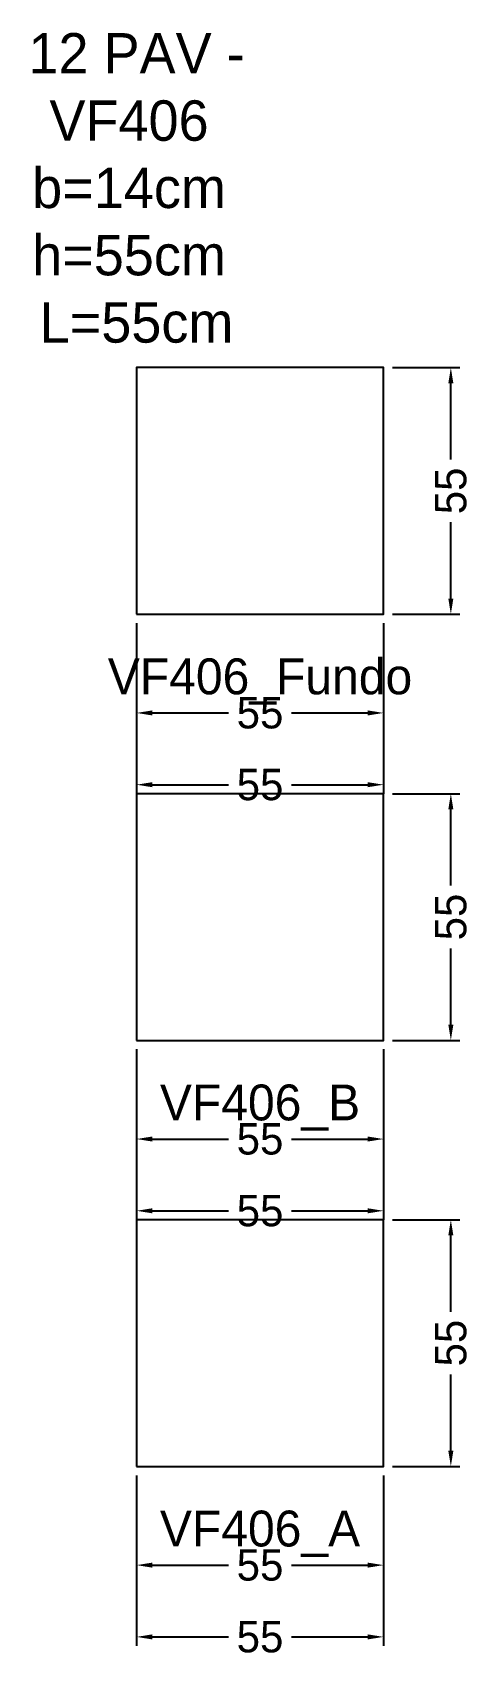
# Model space of a CAD drawing. Header units: metres. Extents: x -23 to 75, y -43 to 320.
import ezdxf

# ---------------------------------------------------------------- set-up
doc = ezdxf.new("R2010")
doc.units = ezdxf.units.M
for name, color, linetype in [('COTA', 3, 'Continuous'), ('NOMENCLATURA', 2, 'Continuous'), ('Paineis', 7, 'Continuous'), ('Texto Secao', 2, 'Continuous')]:
    doc.layers.add(name, color=color, linetype=linetype)
doc.dimstyles.new('COTA_VIG', dxfattribs={"dimtxt": 7, "dimasz": 3.5, "dimexe": 2, "dimexo": 2, "dimgap": 1.5, "dimtad": 1, "dimdec": 1, "dimcen": 2.5, "dimclrd": 3, "dimclre": 3, "dimclrt": 3, "dimazin": 3, "dimtfac": 1, "dimtmove": 0, "dimatfit": 3})

# ---------------------------------------------------------------- blocks, each defined once
blk = doc.blocks.new('_CLOSEDFILLED')
at = {"color": 0, "linetype": 'BYBLOCK'}
blk.add_solid([(-1, 0.16), (0, 0), (-1, -0.16)], dxfattribs=at)
blk = doc.blocks.new('*D1')
at = {"color": 3}
for p, q in [((0, -2), (0, -24)), ((55, -2), (55, -24)), ((3.5, -22), (20.5, -22)), ((34.5, -22), (51.5, -22))]:
    blk.add_line(p, q, dxfattribs=at)
at = {"layer": 'Defpoints'}
for p in [(0, 0), (55, 0), (0, -22)]:
    blk.add_point(p, dxfattribs=at)
at = {"layer": 'COTA', "color": 3, "xscale": 3.5, "yscale": 3.5, "rotation": 180}
blk.add_blockref('_CLOSEDFILLED', (0, -22), dxfattribs=at)
at = {"layer": 'COTA', "color": 3, "xscale": 3.5, "yscale": 3.5}
blk.add_blockref('_CLOSEDFILLED', (55, -22), dxfattribs=at)
at = {"layer": 'COTA', "color": 3, "insert": (27.5, -22), "char_height": 7, "attachment_point": 5}
blk.add_mtext('55', dxfattribs=at)
blk = doc.blocks.new('*D2')
at = {"color": 3}
for p, q in [((0, -2), (0, -40)), ((55, -2), (55, -40)), ((3.5, -38), (20.5, -38)), ((34.5, -38), (51.5, -38))]:
    blk.add_line(p, q, dxfattribs=at)
at = {"layer": 'Defpoints'}
for p in [(0, 0), (55, 0), (0, -38)]:
    blk.add_point(p, dxfattribs=at)
at = {"layer": 'COTA', "color": 3, "xscale": 3.5, "yscale": 3.5, "rotation": 180}
blk.add_blockref('_CLOSEDFILLED', (0, -38), dxfattribs=at)
at = {"layer": 'COTA', "color": 3, "xscale": 3.5, "yscale": 3.5}
blk.add_blockref('_CLOSEDFILLED', (55, -38), dxfattribs=at)
at = {"layer": 'COTA', "color": 3, "insert": (27.5, -38), "char_height": 7, "attachment_point": 5}
blk.add_mtext('55', dxfattribs=at)
blk = doc.blocks.new('*D3')
at = {"color": 3}
for p, q in [((57, 55), (72, 55)), ((70, 34.5), (70, 51.5)), ((70, 3.5), (70, 20.5)), ((57, 0), (72, 0))]:
    blk.add_line(p, q, dxfattribs=at)
at = {"layer": 'Defpoints'}
for p in [(55, 55), (55, 0), (70, 0)]:
    blk.add_point(p, dxfattribs=at)
at = {"layer": 'COTA', "color": 3, "xscale": 3.5, "yscale": 3.5}
for p, rotation in [((70, 55), 90), ((70, 0), 270)]:
    blk.add_blockref('_CLOSEDFILLED', p, dxfattribs=dict(at, rotation=rotation))
at = {"layer": 'COTA', "color": 3, "insert": (70, 27.5), "char_height": 7, "attachment_point": 5, "rotation": 90}
blk.add_mtext('55', dxfattribs=at)
blk = doc.blocks.new('*D4')
at = {"color": 3}
for p, q in [((0, 93), (0, 71)), ((55, 93), (55, 71)), ((3.5, 73), (20.5, 73)), ((34.5, 73), (51.5, 73))]:
    blk.add_line(p, q, dxfattribs=at)
at = {"layer": 'Defpoints'}
for p in [(0, 95), (55, 95), (0, 73)]:
    blk.add_point(p, dxfattribs=at)
at = {"layer": 'COTA', "color": 3, "xscale": 3.5, "yscale": 3.5, "rotation": 180}
blk.add_blockref('_CLOSEDFILLED', (0, 73), dxfattribs=at)
at = {"layer": 'COTA', "color": 3, "xscale": 3.5, "yscale": 3.5}
blk.add_blockref('_CLOSEDFILLED', (55, 73), dxfattribs=at)
at = {"layer": 'COTA', "color": 3, "insert": (27.5, 73), "char_height": 7, "attachment_point": 5}
blk.add_mtext('55', dxfattribs=at)
blk = doc.blocks.new('*D5')
at = {"color": 3}
for p, q in [((0, 93), (0, 55)), ((55, 93), (55, 55)), ((3.5, 57), (20.5, 57)), ((34.5, 57), (51.5, 57))]:
    blk.add_line(p, q, dxfattribs=at)
at = {"layer": 'Defpoints'}
for p in [(0, 95), (55, 95), (0, 57)]:
    blk.add_point(p, dxfattribs=at)
at = {"layer": 'COTA', "color": 3, "xscale": 3.5, "yscale": 3.5, "rotation": 180}
blk.add_blockref('_CLOSEDFILLED', (0, 57), dxfattribs=at)
at = {"layer": 'COTA', "color": 3, "xscale": 3.5, "yscale": 3.5}
blk.add_blockref('_CLOSEDFILLED', (55, 57), dxfattribs=at)
at = {"layer": 'COTA', "color": 3, "insert": (27.5, 57), "char_height": 7, "attachment_point": 5}
blk.add_mtext('55', dxfattribs=at)
blk = doc.blocks.new('*D6')
at = {"color": 3}
for p, q in [((57, 150), (72, 150)), ((70, 129.5), (70, 146.5)), ((70, 98.5), (70, 115.5)), ((57, 95), (72, 95))]:
    blk.add_line(p, q, dxfattribs=at)
at = {"layer": 'Defpoints'}
for p in [(55, 150), (55, 95), (70, 95)]:
    blk.add_point(p, dxfattribs=at)
at = {"layer": 'COTA', "color": 3, "xscale": 3.5, "yscale": 3.5}
for p, rotation in [((70, 150), 90), ((70, 95), 270)]:
    blk.add_blockref('_CLOSEDFILLED', p, dxfattribs=dict(at, rotation=rotation))
at = {"layer": 'COTA', "color": 3, "insert": (70, 122.5), "char_height": 7, "attachment_point": 5, "rotation": 90}
blk.add_mtext('55', dxfattribs=at)
blk = doc.blocks.new('*D7')
at = {"color": 3}
for p, q in [((0, 188), (0, 166)), ((55, 188), (55, 166)), ((3.5, 168), (20.5, 168)), ((34.5, 168), (51.5, 168))]:
    blk.add_line(p, q, dxfattribs=at)
at = {"layer": 'Defpoints'}
for p in [(0, 190), (55, 190), (0, 168)]:
    blk.add_point(p, dxfattribs=at)
at = {"layer": 'COTA', "color": 3, "xscale": 3.5, "yscale": 3.5, "rotation": 180}
blk.add_blockref('_CLOSEDFILLED', (0, 168), dxfattribs=at)
at = {"layer": 'COTA', "color": 3, "xscale": 3.5, "yscale": 3.5}
blk.add_blockref('_CLOSEDFILLED', (55, 168), dxfattribs=at)
at = {"layer": 'COTA', "color": 3, "insert": (27.5, 168), "char_height": 7, "attachment_point": 5}
blk.add_mtext('55', dxfattribs=at)
blk = doc.blocks.new('*D8')
at = {"color": 3}
for p, q in [((0, 188), (0, 150)), ((55, 188), (55, 150)), ((3.5, 152), (20.5, 152)), ((34.5, 152), (51.5, 152))]:
    blk.add_line(p, q, dxfattribs=at)
at = {"layer": 'Defpoints'}
for p in [(0, 190), (55, 190), (0, 152)]:
    blk.add_point(p, dxfattribs=at)
at = {"layer": 'COTA', "color": 3, "xscale": 3.5, "yscale": 3.5, "rotation": 180}
blk.add_blockref('_CLOSEDFILLED', (0, 152), dxfattribs=at)
at = {"layer": 'COTA', "color": 3, "xscale": 3.5, "yscale": 3.5}
blk.add_blockref('_CLOSEDFILLED', (55, 152), dxfattribs=at)
at = {"layer": 'COTA', "color": 3, "insert": (27.5, 152), "char_height": 7, "attachment_point": 5}
blk.add_mtext('55', dxfattribs=at)
blk = doc.blocks.new('*D9')
at = {"color": 3}
for p, q in [((57, 245), (72, 245)), ((70, 224.5), (70, 241.5)), ((70, 193.5), (70, 210.5)), ((57, 190), (72, 190))]:
    blk.add_line(p, q, dxfattribs=at)
at = {"layer": 'Defpoints'}
for p in [(55, 245), (55, 190), (70, 190)]:
    blk.add_point(p, dxfattribs=at)
at = {"layer": 'COTA', "color": 3, "xscale": 3.5, "yscale": 3.5}
for p, rotation in [((70, 245), 90), ((70, 190), 270)]:
    blk.add_blockref('_CLOSEDFILLED', p, dxfattribs=dict(at, rotation=rotation))
at = {"layer": 'COTA', "color": 3, "insert": (70, 217.5), "char_height": 7, "attachment_point": 5, "rotation": 90}
blk.add_mtext('55', dxfattribs=at)

msp = doc.modelspace()

# ---------------------------------------------------------------- linework, layer by layer
at = {"layer": 'Paineis'}
for points in [[(0, 190), (55, 190), (55, 245), (0, 245)], [(0, 95), (55, 95), (55, 150), (0, 150)], [(0, 0), (55, 0), (55, 55), (0, 55)]]:
    msp.add_lwpolyline(points, close=True, dxfattribs=at)

# ---------------------------------------------------------------- texts
at = {"layer": 'NOMENCLATURA', "insert": (0, 285), "char_height": 9, "width": 75, "attachment_point": 5}
msp.add_mtext('12 PAV - VF406  b=14cm  h=55cm  L=55cm', dxfattribs=at)
at = {"layer": 'Texto Secao', "char_height": 8, "width": 75, "attachment_point": 5}
for s, insert in [('VF406_Fundo', (27.5, 175)), ('VF406_B', (27.5, 80)), ('VF406_A', (27.5, -15))]:
    msp.add_mtext(s, dxfattribs=dict(at, insert=insert))

# ---------------------------------------------------------------- dimensions: what is measured, and where the dimension line sits
at = {"layer": 'COTA'}
for base, p1, p2, picture, middle in [((70, 190), (55, 190), (55, 245), '*D9', (70, 217.5)), ((70, 95), (55, 95), (55, 150), '*D6', (70, 122.5)), ((70, 0), (55, 0), (55, 55), '*D3', (70, 27.5))]:
    dim = msp.add_linear_dim(base=base, p1=p1, p2=p2, angle=90, dimstyle='COTA_VIG', dxfattribs=at)
    dim.commit()
    dim.dimension.update_dxf_attribs({"geometry": picture, "text_midpoint": middle})
for base, p1, p2, picture, middle in [((0, 168), (0, 190), (55, 190), '*D7', (27.5, 168)), ((0, 152), (0, 190), (55, 190), '*D8', (27.5, 152)), ((0, 73), (0, 95), (55, 95), '*D4', (27.5, 73)), ((0, 57), (0, 95), (55, 95), '*D5', (27.5, 57)), ((0, -22), (0, 0), (55, 0), '*D1', (27.5, -22)), ((0, -38), (0, 0), (55, 0), '*D2', (27.5, -38))]:
    dim = msp.add_linear_dim(base=base, p1=p1, p2=p2, dimstyle='COTA_VIG', dxfattribs=at)
    dim.commit()
    dim.dimension.update_dxf_attribs({"geometry": picture, "text_midpoint": middle})

doc.saveas('drawing.dxf')
